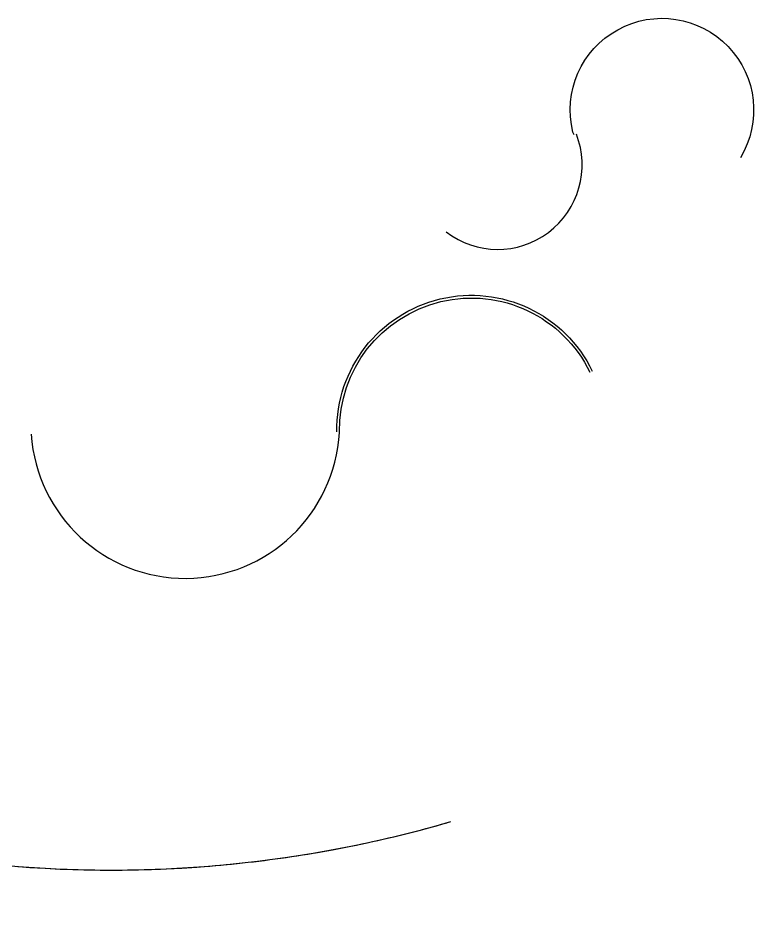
# Model space of a CAD drawing. Header units: metres. Extents: x -536 to 684, y -422 to 209.
# Drawn here: x 176.7 to 444.7, y -158 to 175.4 of the extents above; entities that cross this region are included whole.
import ezdxf

# ---------------------------------------------------------------- set-up
doc = ezdxf.new("R2010")
doc.units = ezdxf.units.M

msp = doc.modelspace()

# ---------------------------------------------------------------- linework, layer by layer
at = {"color": 3, "elevation": 9}
msp.add_lwpolyline([(379.25, 132.92, 0.009327), (378.83, 133.95, -1.49735), (439.89, 124.61)], format="xyb", dxfattribs=at)
at = {"color": 3}
for points in [[(332.66, 97.59, 0.759394), (380.09, 133.24, 0.759394)], [(292.81, 24.72, -0.802431), (385.9, 46.93)], [(293.81, 24.74, -0.802431), (385, 46.49, -0.802431)], [(181.39, 23.88, 0.940205), (293.71, 24.57, -0.000843), (293.71, 24.74, -0.000843)], [(-25.43, -158, -0.129567), (158.77, -131.82, 0.100202), (334.4, -117.17, -0.142431)]]:
    msp.add_lwpolyline(points, format="xyb", dxfattribs=at)
msp.add_lwpolyline([(176.56, -133.54), (178.55, -133.68), (180.55, -133.82), (182.54, -133.95), (184.54, -134.07), (186.54, -134.19), (188.53, -134.29), (190.53, -134.38), (192.53, -134.47), (194.53, -134.54), (196.53, -134.61), (198.53, -134.67), (200.53, -134.72), (202.53, -134.76), (204.52, -134.79), (206.52, -134.81), (208.52, -134.82), (210.52, -134.83), (212.52, -134.82), (214.52, -134.81), (216.52, -134.79), (218.52, -134.75), (220.52, -134.71), (222.52, -134.66), (224.52, -134.6), (226.52, -134.53), (228.52, -134.46), (230.52, -134.37), (232.52, -134.28), (234.51, -134.17), (236.51, -134.06), (238.51, -133.94), (240.5, -133.81), (242.5, -133.67), (244.49, -133.52), (246.49, -133.36), (248.48, -133.19), (250.47, -133.02), (252.46, -132.83), (254.45, -132.64), (256.44, -132.43), (258.43, -132.22), (260.42, -132), (262.41, -131.77), (264.39, -131.53), (266.38, -131.29), (268.36, -131.03), (270.34, -130.76), (272.32, -130.49), (274.3, -130.21), (276.28, -129.91), (278.26, -129.61), (280.23, -129.3), (282.21, -128.98), (284.18, -128.66), (286.15, -128.32), (288.12, -127.97), (290.09, -127.62), (292.06, -127.26), (294.02, -126.88), (295.99, -126.5), (297.95, -126.11), (299.91, -125.71), (301.87, -125.31), (303.82, -124.89), (305.78, -124.47), (307.73, -124.03), (309.68, -123.59), (311.63, -123.14), (313.57, -122.68), (315.52, -122.21), (317.46, -121.73), (319.4, -121.24), (321.34, -120.75), (323.27, -120.25), (325.21, -119.73), (327.14, -119.21), (329.07, -118.68), (330.99, -118.14), (332.92, -117.6)])

doc.saveas('drawing.dxf')
